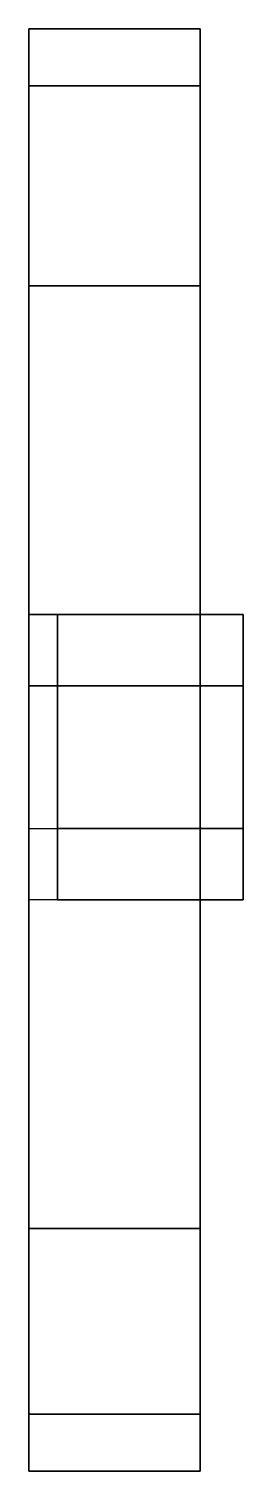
# Model space of a CAD drawing. Extents: x -1.14 to 1.14, y -0.5 to 0.51.
# Drawn here: x -1.14 to -0.99, y -0.5 to 0.51 of the extents above.
import ezdxf

# ---------------------------------------------------------------- set-up
doc = ezdxf.new("R2010")
doc.units = 0
doc.layers.add('TORSION', color=5, linetype='CONTINUOUS')

msp = doc.modelspace()

# ---------------------------------------------------------------- linework, layer by layer
at = {"layer": 'TORSION'}
for points in [[(-1.02, 0.51, -0.17), (-1.02, 0.47, -0.3), (-1.14, 0.47, -0.3), (-1.14, 0.51, -0.17)], [(-1.14, 0.47, -0.3), (-1.14, -0.46, -0.3), (-1.14, -0.5, -0.17), (-1.14, 0.51, -0.17)], [(-1.02, 0.1), (-1.02, 0.51, -0.17), (-1.14, 0.51, -0.17), (-1.14, 0.1)], [(-1.14, 0.51, -0.17), (-1.14, 0.33, -0.17), (-1.14, 0.05, -0.08), (-1.14, 0.1)], [(-1.02, -0.5, -0.17), (-1.02, -0.46, -0.3), (-1.02, 0.47, -0.3), (-1.02, 0.51, -0.17)], [(-1.02, 0.05, -0.08), (-1.02, 0.33, -0.17), (-1.02, 0.51, -0.17), (-1.02, 0.1)], [(-1.02, 0.47, -0.3), (-1.02, -0.46, -0.3), (-1.14, -0.46, -0.3), (-1.14, 0.47, -0.3)], [(-1.14, 0.33, -0.17), (-1.14, -0.33, -0.17), (-1.02, -0.33, -0.17), (-1.02, 0.33, -0.17)], [(-1.14, 0.05, -0.08), (-1.14, 0.33, -0.17), (-1.02, 0.33, -0.17), (-1.02, 0.05, -0.08)], [(-1.14, 0.05, -0.08), (-1.02, 0.05, -0.08), (-1.02, 0.1), (-1.14, 0.1)], [(-1.12, 0.1), (-1.12, -0.1), (-1.12, -0.05, 0.0866), (-1.12, 0.05, 0.0866)], [(-1.12, 0.1), (-1.12, 0.05, 0.0866), (-0.99, 0.05, 0.0866), (-0.99, 0.1)], [(-1.12, 0.05, -0.0866), (-1.12, 0.1), (-0.99, 0.1), (-0.99, 0.05, -0.0866)], [(-1.12, 0.05, -0.0866), (-1.12, -0.05, -0.0866), (-1.12, -0.1), (-1.12, 0.1)], [(-1.12, -0.05, -0.0866), (-1.12, 0.05, -0.0866), (-0.99, 0.05, -0.0866), (-0.99, -0.05, -0.0866)], [(-1.12, 0.05, 0.0866), (-1.12, -0.05, 0.0866), (-0.99, -0.05, 0.0866), (-0.99, 0.05, 0.0866)], [(-1.14, -0.05, -0.08), (-1.14, -0.33, -0.17), (-1.14, -0.5, -0.17), (-1.14, -0.1)], [(-1.02, -0.05, -0.08), (-1.02, -0.33, -0.17), (-1.14, -0.33, -0.17), (-1.14, -0.05, -0.08)], [(-1.02, -0.05, -0.08), (-1.02, -0.1), (-1.14, -0.1), (-1.14, -0.05, -0.08)], [(-1.12, -0.05, 0.0866), (-1.12, -0.1), (-0.99, -0.1), (-0.99, -0.05, 0.0866)], [(-1.12, -0.1), (-1.12, -0.05, -0.0866), (-0.99, -0.05, -0.0866), (-0.99, -0.1)], [(-1.02, -0.5, -0.17), (-1.02, -0.33, -0.17), (-1.02, -0.05, -0.08), (-1.02, -0.1)], [(-1.14, -0.1), (-1.14, -0.5, -0.17), (-1.02, -0.5, -0.17), (-1.02, -0.1)], [(-1.14, -0.5, -0.17), (-1.14, -0.46, -0.3), (-1.02, -0.46, -0.3), (-1.02, -0.5, -0.17)]]:
    msp.add_3dface(points, dxfattribs=at)

doc.saveas('drawing.dxf')
